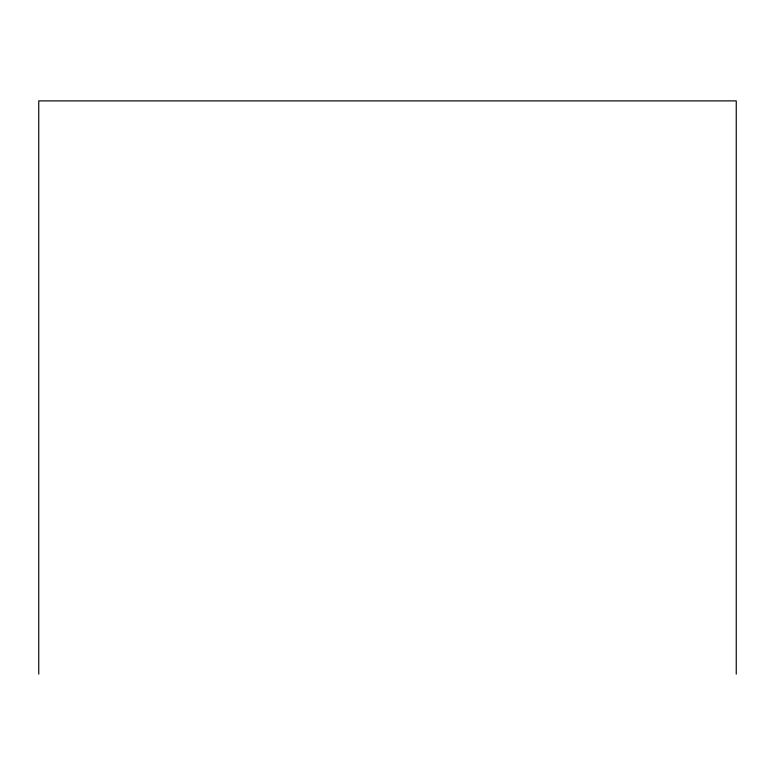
<?xml version="1.0" encoding="UTF-8"?>
<svg xmlns="http://www.w3.org/2000/svg" width="775" height="775" viewBox="0 0 775 775"><rect width="100%" height="100%" fill="white"/><g stroke="black" fill="none" stroke-linecap="round" stroke-linejoin="round"><path stroke-width="1.16" d="M736.25 674.114L736.25 100.886L38.75 100.886L38.75 674.114"/></g></svg>
